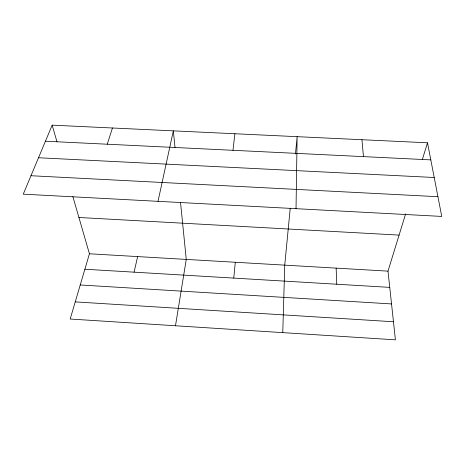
<?xml version="1.0" encoding="UTF-8"?>
<svg xmlns="http://www.w3.org/2000/svg" width="465" height="465" viewBox="0 0 465 465"><rect width="100%" height="100%" fill="white"/><g stroke="black" fill="none" stroke-linecap="round" stroke-linejoin="round"><path stroke-width="0.7" d="M296.025 208.675L297.129 136.669L295.455 154.02M282.767 332.632L284.743 265.137L290.236 208.134M233.773 278.099L235.29 262.266M232.971 150.305L234.901 133.746M175.485 325.767L186.256 259.412L180.519 202.304M158.013 201.333L173.335 130.851L175.009 147.469M134.077 272.165L137.64 256.587M72.86 196.561L89.437 253.785L70.18 319.025L395.419 339.839L387.996 271.142L405.62 213.877M422.383 159.419L427.498 142.796L52.167 125.161L23.25 194.161L441.75 216.428L427.498 142.796M107.264 144.214L112.431 127.991M45.436 141.221L430.805 159.884M38.508 157.751L434.217 177.502M30.975 175.724L437.931 196.701M78.922 217.486L399.086 235.098M89.437 253.785L387.996 271.142M84.874 269.235L389.751 287.382M80.236 284.969L391.542 303.936M75.243 301.884L393.466 321.757M52.167 125.161L56.974 141.749M361.95 139.715L363.456 156.624M336.137 268.125L336.77 284.231"/></g></svg>
